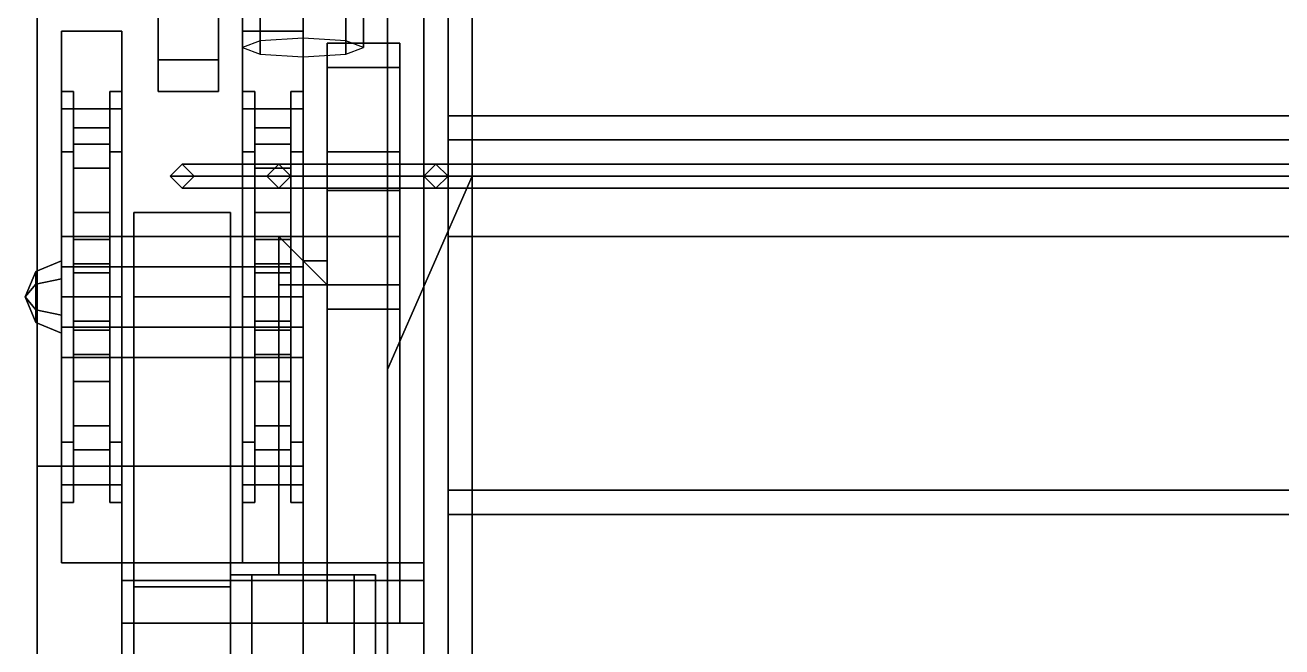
# Model space of a CAD drawing. Header units: millimetres. Extents: x -1 to 1, y -7.8 to 4.7.
# Drawn here: x -1.04 to 0, y -0.06 to 0.455 of the extents above; entities that cross this region are included whole.
import ezdxf

# ---------------------------------------------------------------- set-up
doc = ezdxf.new("R2010")
doc.units = ezdxf.units.MM
for name, color, linetype in [('fenders', 6, 'Continuous'), ('in', 2, 'Continuous'), ('suspension', 5, 'Continuous'), ('tent', 3, 'Continuous'), ('tracks', 3, 'Continuous'), ('wheels', 2, 'Continuous')]:
    doc.layers.add(name, color=color, linetype=linetype)

msp = doc.modelspace()

# ---------------------------------------------------------------- linework, layer by layer
for points in [[(-0.71, 1.35, 0.32), (-0.71, -1.69, 0.32), (-0.71, -1.92, 0.47), (-0.71, 1.97, 0.56)], [(-0.71, 1.97, 0.56), (-0.71, -1.92, 0.47), (-0.71, -1.92, 0.81), (-0.71, 1.97, 0.81)], [(0.71, 1.35, 0.32), (0.71, -1.69, 0.32), (-0.71, -1.69, 0.32), (-0.71, 1.35, 0.32)], [(-0.92, 0.33, 1.25), (-0.91, 0.34, 1.24), (-0.91, 0.34, 1.07), (-0.92, 0.33, 1.06)], [(-0.92, 0.33, 1.06), (-0.91, 0.34, 1.07), (-0.83, 0.34, 1.07), (-0.84, 0.33, 1.06)], [(-0.91, 0.34, 1.24), (-0.92, 0.33, 1.25), (-0.84, 0.33, 1.25), (-0.83, 0.34, 1.24)], [(-0.91, 0.34, 1.24), (-0.9, 0.33, 1.23), (-0.9, 0.33, 1.08), (-0.91, 0.34, 1.07)], [(-0.91, 0.34, 1.07), (-0.9, 0.33, 1.08), (-0.84, 0.33, 1.08), (-0.83, 0.34, 1.07)], [(-0.9, 0.33, 1.23), (-0.91, 0.34, 1.24), (-0.83, 0.34, 1.24), (-0.84, 0.33, 1.23)], [(-0.84, 0.33, 1.28), (-0.83, 0.34, 1.27), (-0.83, 0.34, 0.81), (-0.84, 0.33, 0.81)], [(-0.71, 0.33, 1.28), (-0.7, 0.34, 1.27), (-0.83, 0.34, 1.27), (-0.84, 0.33, 1.28)], [(-0.83, 0.34, 1.27), (-0.82, 0.33, 1.26), (-0.82, 0.33, 0.81), (-0.83, 0.34, 0.81)], [(-0.7, 0.34, 1.27), (-0.71, 0.33, 1.26), (-0.82, 0.33, 1.26), (-0.83, 0.34, 1.27)], [(-0.7, 0.34, 0.81), (-0.71, 0.33, 0.81), (-0.71, 0.33, 1.86), (-0.7, 0.34, 1.85)], [(0.71, 0.33, 1.86), (0.7, 0.34, 1.85), (-0.7, 0.34, 1.85), (-0.71, 0.33, 1.86)], [(-0.69, 0.33, 0.81), (-0.7, 0.34, 0.81), (-0.7, 0.34, 1.85), (-0.69, 0.33, 1.84)], [(0.7, 0.34, 1.85), (0.69, 0.33, 1.84), (-0.69, 0.33, 1.84), (-0.7, 0.34, 1.85)], [(-0.91, 0.32, 1.24), (-0.92, 0.33, 1.25), (-0.92, 0.33, 1.06), (-0.91, 0.32, 1.07)], [(-0.91, 0.32, 1.07), (-0.92, 0.33, 1.06), (-0.84, 0.33, 1.06), (-0.83, 0.32, 1.07)], [(-0.92, 0.33, 1.25), (-0.91, 0.32, 1.24), (-0.83, 0.32, 1.24), (-0.84, 0.33, 1.25)], [(-0.9, 0.33, 1.23), (-0.91, 0.32, 1.24), (-0.91, 0.32, 1.07), (-0.9, 0.33, 1.08)], [(-0.9, 0.33, 1.08), (-0.91, 0.32, 1.07), (-0.83, 0.32, 1.07), (-0.84, 0.33, 1.08)], [(-0.91, 0.32, 1.24), (-0.9, 0.33, 1.23), (-0.84, 0.33, 1.23), (-0.83, 0.32, 1.24)], [(-0.83, 0.32, 1.27), (-0.84, 0.33, 1.28), (-0.84, 0.33, 0.81), (-0.83, 0.32, 0.81)], [(-0.7, 0.32, 1.27), (-0.71, 0.33, 1.28), (-0.84, 0.33, 1.28), (-0.83, 0.32, 1.27)], [(-0.82, 0.33, 1.26), (-0.83, 0.32, 1.27), (-0.83, 0.32, 0.81), (-0.82, 0.33, 0.81)], [(-0.71, 0.33, 1.26), (-0.7, 0.32, 1.27), (-0.83, 0.32, 1.27), (-0.82, 0.33, 1.26)], [(-0.71, 0.33, 0.81), (-0.7, 0.32, 0.81), (-0.7, 0.32, 1.85), (-0.71, 0.33, 1.86)], [(0.7, 0.32, 1.85), (0.71, 0.33, 1.86), (-0.71, 0.33, 1.86), (-0.7, 0.32, 1.85)], [(-0.7, 0.32, 0.81), (-0.69, 0.33, 0.81), (-0.69, 0.33, 1.84), (-0.7, 0.32, 1.85)], [(0.69, 0.33, 1.84), (0.7, 0.32, 1.85), (-0.7, 0.32, 1.85), (-0.69, 0.33, 1.84)]]:
    msp.add_3dface(points)
at = {"layer": 'fenders'}
for points in [[(-1.03, 1.97, 0.81), (-1.03, -1.96, 0.81), (-0.71, -1.96, 0.81), (-0.71, 1.97, 0.81)], [(-1.03, 1.97, 0.79), (-1.03, -1.96, 0.79), (-1.03, -1.96, 0.81), (-1.03, 1.97, 0.81)]]:
    msp.add_3dface(points, dxfattribs=at)
at = {"layer": 'in'}
for points in [[(-0.71, 0.93, 0.81), (-0.71, 0.34, 0.81), (-0.69, 0.34, 0.81), (-0.69, 0.93, 0.81)], [(-0.69, 0.79, 0.81), (-0.69, 0.28, 0.81), (-0.69, 0.28, 0.81), (-0.69, 0.79, 0.82)], [(-0.69, 0.79, 0.82), (-0.69, 0.28, 0.81), (-0.69, 0.38, 0.84), (-0.69, 0.77, 0.85)], [(-0.69, 0.77, 0.85), (-0.69, 0.38, 0.84), (0.69, 0.38, 0.84), (0.69, 0.77, 0.85)], [(-0.69, 0.38, 0.84), (-0.69, 0.38, 1.2), (0.69, 0.38, 1.2), (0.69, 0.38, 0.84)], [(-0.69, 0.38, 1.2), (-0.69, 0.36, 1.24), (0.69, 0.36, 1.24), (0.69, 0.38, 1.2)], [(-0.69, 0.28, 0.81), (-0.69, 0.28, 0.81), (-0.69, 0.38, 1.2), (-0.69, 0.38, 0.84)], [(-0.69, 0.38, 1.2), (-0.69, 0.28, 0.81), (-0.69, 0.28, 1.24), (-0.69, 0.36, 1.24)], [(-0.69, 0.36, 1.24), (-0.69, 0.28, 1.24), (0.69, 0.28, 1.24), (0.69, 0.36, 1.24)], [(-0.71, 0.32, 0.81), (-0.71, -0.9, 0.81), (-0.69, -0.45, 0.81), (-0.69, 0.32, 0.81)], [(-0.69, 0.28, 1.24), (-0.69, 0.28, 0.53), (0.69, 0.28, 0.53), (0.69, 0.28, 1.24)], [(-0.69, 0.28, 0.53), (-0.69, 0.07, 0.53), (0.69, 0.07, 0.53), (0.69, 0.28, 0.53)], [(-0.69, 0.28, 0.81), (-0.69, 0.07, 0.81), (-0.69, 0.07, 0.53), (-0.69, 0.28, 0.53)], [(-0.69, 0.07, 0.82), (-0.69, 0.05, 0.85), (0.69, 0.05, 0.85), (0.69, 0.07, 0.82)], [(-0.69, 0.07, 0.53), (-0.69, 0.07, 0.82), (0.69, 0.07, 0.82), (0.69, 0.07, 0.53)], [(-0.69, 0.07, 0.82), (-0.69, -0.43, 0.81), (-0.69, -0.34, 0.84), (-0.69, 0.05, 0.85)], [(-0.69, 0.07, 0.81), (-0.69, -0.43, 0.81), (-0.69, -0.43, 0.81), (-0.69, 0.07, 0.82)], [(-0.69, 0.05, 0.85), (-0.69, -0.34, 0.84), (0.69, -0.34, 0.84), (0.69, 0.05, 0.85)]]:
    msp.add_3dface(points, dxfattribs=at)
at = {"layer": 'suspension'}
for points in [[(-0.8454, 0.9655, 0.4951), (-0.81, 0.9678, 0.4806), (-0.81, 0.4443, 0.3977), (-0.8454, 0.4421, 0.4122)], [(-0.81, 0.9678, 0.4806), (-0.7746, 0.9655, 0.4951), (-0.7746, 0.4421, 0.4122), (-0.81, 0.4443, 0.3977)], [(-0.86, 0.96, 0.53), (-0.8454, 0.9655, 0.4951), (-0.8454, 0.4421, 0.4122), (-0.86, 0.4365, 0.4471)], [(-0.8454, 0.9545, 0.5649), (-0.86, 0.96, 0.53), (-0.86, 0.4365, 0.4471), (-0.8454, 0.431, 0.482)], [(-0.7746, 0.9655, 0.4951), (-0.76, 0.96, 0.53), (-0.76, 0.4365, 0.4471), (-0.7746, 0.4421, 0.4122)], [(-0.76, 0.96, 0.53), (-0.7746, 0.9545, 0.5649), (-0.7746, 0.431, 0.482), (-0.76, 0.4365, 0.4471)], [(-0.81, 0.9522, 0.5794), (-0.8454, 0.9545, 0.5649), (-0.8454, 0.431, 0.482), (-0.81, 0.4287, 0.4965)], [(-0.7746, 0.9545, 0.5649), (-0.81, 0.9522, 0.5794), (-0.81, 0.4287, 0.4965), (-0.7746, 0.431, 0.482)], [(-0.73, 0.42, 0.49), (-0.73, 0.44, 0.39), (-0.79, 0.44, 0.39), (-0.79, 0.42, 0.49)], [(-0.79, 0.44, 0.39), (-0.79, 0.35, 0.39), (-0.79, 0.3182, 0.49), (-0.79, 0.42, 0.49)], [(-0.73, 0.44, 0.39), (-0.73, 0.35, 0.39), (-0.79, 0.35, 0.39), (-0.79, 0.44, 0.39)], [(-0.73, 0.3182, 0.49), (-0.73, 0.35, 0.39), (-0.73, 0.44, 0.39), (-0.73, 0.42, 0.49)], [(-0.79, 0.42, 0.49), (-0.79, 0.3182, 0.49), (-0.73, 0.3182, 0.49), (-0.73, 0.42, 0.49)], [(-0.79, 0.28, 0.61), (-0.79, 0.35, 0.39), (-0.79, 0.24, 0.44), (-0.79, 0.22, 0.54)], [(-0.79, 0.35, 0.39), (-0.79, -0.04, 0.3), (-0.79, -0.04, 0.4), (-0.79, 0.24, 0.44)], [(-0.73, 0.35, 0.39), (-0.73, -0.04, 0.3), (-0.79, -0.04, 0.3), (-0.79, 0.35, 0.39)], [(-0.73, 0.24, 0.44), (-0.73, 0.35, 0.39), (-0.73, 0.28, 0.61), (-0.73, 0.22, 0.54)], [(-0.73, -0.04, 0.4), (-0.73, -0.04, 0.3), (-0.73, 0.35, 0.39), (-0.73, 0.24, 0.44)], [(-0.73, 0.28, 0.61), (-0.73, 0.3182, 0.49), (-0.79, 0.3182, 0.49), (-0.79, 0.28, 0.61)], [(-0.95, 0.3, 0.23), (-0.95, 0.23, 0.2), (-0.95, 0.23, 0.32), (-0.95, 0.3, 0.29)], [(-0.95, 0.3, 0.29), (-0.95, 0.23, 0.32), (-0.87, 0.23, 0.32), (-0.87, 0.3, 0.29)], [(-0.87, 0.3, 0.29), (-0.87, 0.3, 0.23), (-0.95, 0.3, 0.23), (-0.95, 0.3, 0.29)], [(-0.87, 0.3, 0.23), (-0.87, 0.23, 0.2), (-0.95, 0.23, 0.2), (-0.95, 0.3, 0.23)], [(-0.81, 0.26, 0.6), (-0.83, 0.28, 0.58), (-0.83, 0.24, 0.58), (-0.81, 0.24, 0.6)], [(-0.83, 0.28, 0.58), (-0.81, 0.26, 0.56), (-0.81, 0.24, 0.56), (-0.83, 0.24, 0.58)], [(-0.83, 0.28, 0.58), (-0.81, 0.26, 0.6), (-0.79, 0.26, 0.6), (-0.79, 0.28, 0.58)], [(-0.81, 0.26, 0.56), (-0.83, 0.28, 0.58), (-0.79, 0.28, 0.58), (-0.79, 0.26, 0.56)], [(-0.79, 0.24, 0.61), (-0.79, 0.28, 0.61), (-0.79, 0.22, 0.54), (-0.79, 0.22, 0.58)], [(-0.73, 0.24, 0.61), (-0.73, 0.28, 0.61), (-0.79, 0.28, 0.61), (-0.79, 0.24, 0.61)], [(-0.73, 0.22, 0.54), (-0.73, 0.28, 0.61), (-0.73, 0.24, 0.61), (-0.73, 0.22, 0.58)], [(-0.79, 0.24, 0.58), (-0.81, 0.26, 0.6), (-0.81, 0.24, 0.6), (-0.79, 0.24, 0.58)], [(-0.81, 0.26, 0.56), (-0.79, 0.24, 0.58), (-0.79, 0.24, 0.58), (-0.81, 0.24, 0.56)], [(-0.81, 0.26, 0.6), (-0.79, 0.24, 0.58), (-0.79, 0.24, 0.58), (-0.79, 0.26, 0.6)], [(-0.79, 0.24, 0.58), (-0.81, 0.26, 0.56), (-0.79, 0.26, 0.56), (-0.79, 0.24, 0.58)], [(-0.81, 0.24, 0.6), (-0.83, 0.24, 0.58), (-0.83, 0, 0.6), (-0.81, 0, 0.62)], [(-0.83, 0.24, 0.58), (-0.81, 0.24, 0.56), (-0.81, 0, 0.58), (-0.83, 0, 0.6)], [(-0.79, 0.24, 0.58), (-0.81, 0.24, 0.6), (-0.81, 0, 0.62), (-0.79, 0, 0.6)], [(-0.81, 0.24, 0.56), (-0.79, 0.24, 0.58), (-0.79, 0, 0.6), (-0.81, 0, 0.58)], [(-0.79, 0.22, 0.54), (-0.79, 0.24, 0.44), (-0.73, 0.24, 0.44), (-0.73, 0.22, 0.54)], [(-0.79, 0.24, 0.44), (-0.79, -0.04, 0.4), (-0.73, -0.04, 0.4), (-0.73, 0.24, 0.44)], [(-0.73, 0.22, 0.58), (-0.73, 0.24, 0.61), (-0.79, 0.24, 0.61), (-0.79, 0.22, 0.58)], [(-0.95, 0.23, 0.2), (-0.95, -0.01, 0.27), (-0.95, 0.01, 0.42), (-0.95, 0.23, 0.32)], [(-0.87, 0.23, 0.2), (-0.87, -0.01, 0.27), (-0.95, -0.01, 0.27), (-0.95, 0.23, 0.2)], [(-0.95, 0.23, 0.32), (-0.95, 0.01, 0.42), (-0.87, 0.01, 0.42), (-0.87, 0.23, 0.32)], [(-0.79, 0.22, 0.58), (-0.79, 0.22, 0.54), (-0.73, 0.22, 0.54), (-0.73, 0.22, 0.58)], [(-0.96, -0.0754, 0.3854), (-0.96, 0.01, 0.35), (-0.96, -0.0046, 0.3146), (-0.96, -0.09, 0.35)], [(-0.96, -0.04, 0.4), (-0.96, -0.0046, 0.3854), (-0.96, 0.01, 0.35), (-0.96, -0.0754, 0.3854)], [(-0.71, 0.01, 0.35), (-0.71, -0.0046, 0.3146), (-0.96, -0.0046, 0.3146), (-0.96, 0.01, 0.35)], [(-0.71, -0.0046, 0.3854), (-0.71, 0.01, 0.35), (-0.96, 0.01, 0.35), (-0.96, -0.0046, 0.3854)], [(-0.95, -0.01, 0.27), (-0.95, -0.07, 0.27), (-0.95, -0.09, 0.42), (-0.95, 0.01, 0.42)], [(-0.95, 0.01, 0.42), (-0.95, -0.09, 0.42), (-0.87, -0.09, 0.42), (-0.87, 0.01, 0.42)], [(-0.8524, 0, 0.6424), (-0.87, 0, 0.6), (-0.87, -1.14, 0.6), (-0.8524, -1.14, 0.6424)], [(-0.87, 0, 0.6), (-0.8524, 0, 0.5576), (-0.8524, -1.14, 0.5576), (-0.87, -1.14, 0.6)], [(-0.7676, 0, 0.5576), (-0.87, 0, 0.6), (-0.8524, 0, 0.6424), (-0.75, 0, 0.6)], [(-0.81, 0, 0.54), (-0.8524, 0, 0.5576), (-0.87, 0, 0.6), (-0.7676, 0, 0.5576)], [(-0.81, 0, 0.66), (-0.8524, 0, 0.6424), (-0.8524, -1.14, 0.6424), (-0.81, -1.14, 0.66)], [(-0.8524, 0, 0.5576), (-0.81, 0, 0.54), (-0.81, -1.14, 0.54), (-0.8524, -1.14, 0.5576)], [(-0.75, 0, 0.6), (-0.8524, 0, 0.6424), (-0.81, 0, 0.66), (-0.7676, 0, 0.6424)], [(-0.7676, 0, 0.6424), (-0.81, 0, 0.66), (-0.81, -1.14, 0.66), (-0.7676, -1.14, 0.6424)], [(-0.81, 0, 0.54), (-0.7676, 0, 0.5576), (-0.7676, -1.14, 0.5576), (-0.81, -1.14, 0.54)], [(-0.75, 0, 0.6), (-0.7676, 0, 0.6424), (-0.7676, -1.14, 0.6424), (-0.75, -1.14, 0.6)], [(-0.7676, 0, 0.5576), (-0.75, 0, 0.6), (-0.75, -1.14, 0.6), (-0.7676, -1.14, 0.5576)], [(-0.96, -0.09, 0.35), (-0.96, -0.0046, 0.3146), (-0.96, -0.04, 0.3), (-0.96, -0.0754, 0.3146)], [(-0.71, -0.0046, 0.3146), (-0.71, -0.04, 0.3), (-0.96, -0.04, 0.3), (-0.96, -0.0046, 0.3146)], [(-0.71, -0.04, 0.4), (-0.71, -0.0046, 0.3854), (-0.96, -0.0046, 0.3854), (-0.96, -0.04, 0.4)], [(-0.87, -0.01, 0.27), (-0.87, -0.07, 0.27), (-0.95, -0.07, 0.27), (-0.95, -0.01, 0.27)], [(-0.71, -0.04, 0.3), (-0.71, -0.0754, 0.3146), (-0.96, -0.0754, 0.3146), (-0.96, -0.04, 0.3)], [(-0.71, -0.0754, 0.3854), (-0.71, -0.04, 0.4), (-0.96, -0.04, 0.4), (-0.96, -0.0754, 0.3854)]]:
    msp.add_3dface(points, dxfattribs=at)
at = {"layer": 'tent'}
for points in [[(-0.74, 0.33, 1.86), (-0.74, 0.5, 1.85), (-0.74, 0.5, 1.78), (-0.74, 0.33, 1.8)], [(-0.67, 0.33, 1.89), (-0.67, 0.5, 1.88), (-0.74, 0.5, 1.85), (-0.74, 0.33, 1.86)], [(0.67, 0.33, 1.89), (0.67, 0.5, 1.88), (-0.67, 0.5, 1.88), (-0.67, 0.33, 1.89)], [(-0.74, 0.17, 1.86), (-0.74, 0.33, 1.86), (-0.74, 0.33, 1.8), (-0.74, 0.17, 1.81)], [(-0.67, 0.33, 1.89), (-0.67, 0.33, 1.89), (-0.74, 0.33, 1.86), (-0.74, 0.17, 1.86)], [(-0.67, -0.11, 1.88), (-0.67, 0.33, 1.89), (-0.74, 0.17, 1.86), (-0.74, -0.11, 1.84)], [(0.67, -0.11, 1.88), (0.67, 0.33, 1.89), (-0.67, 0.33, 1.89), (-0.67, -0.11, 1.88)], [(-0.74, -0.11, 1.84), (-0.74, 0.17, 1.86), (-0.74, 0.17, 1.81), (-0.74, -0.11, 1.73)]]:
    msp.add_3dface(points, dxfattribs=at)
at = {"layer": 'tracks'}
for points in [[(-1.03, 1.32), (-1.03, -1.39), (-1.03, -1.38, 0.04), (-1.03, 1.31, 0.04)], [(-0.81, 1.32), (-0.81, -1.39), (-1.03, -1.39), (-1.03, 1.32)], [(-0.81, -1.38, 0.04), (-0.81, -1.39), (-0.81, 1.32), (-0.81, 1.31, 0.04)], [(-1.03, 1.31, 0.04), (-1.03, -1.38, 0.04), (-0.81, -1.38, 0.04), (-0.81, 1.31, 0.04)], [(-0.81, 0.09, 0.73), (-0.81, 0.49, 0.74), (-1.03, 0.49, 0.74), (-1.03, 0.09, 0.73)], [(-1.03, 0.09, 0.73), (-1.03, 0.49, 0.74), (-1.03, 0.49, 0.71), (-1.03, 0.09, 0.7)], [(-1.03, 0.09, 0.7), (-1.03, 0.49, 0.71), (-0.81, 0.49, 0.71), (-0.81, 0.09, 0.7)], [(-0.81, 0.49, 0.71), (-0.81, 0.49, 0.74), (-0.81, 0.09, 0.73), (-0.81, 0.09, 0.7)], [(-0.81, -0.56, 0.74), (-0.81, 0.09, 0.73), (-1.03, 0.09, 0.73), (-1.03, -0.56, 0.74)], [(-1.03, -0.56, 0.74), (-1.03, 0.09, 0.73), (-1.03, 0.09, 0.7), (-1.03, -0.56, 0.71)], [(-1.03, -0.56, 0.71), (-1.03, 0.09, 0.7), (-0.81, 0.09, 0.7), (-0.81, -0.56, 0.71)], [(-0.81, 0.09, 0.7), (-0.81, 0.09, 0.73), (-0.81, -0.56, 0.74), (-0.81, -0.56, 0.71)]]:
    msp.add_3dface(points, dxfattribs=at)
at = {"layer": 'wheels'}
for points in [[(-0.93, 0.49, 0.53), (-0.93, 0.4264, 0.5564), (-0.93, 0.475, 0.594), (-0.93, 0.505, 0.594)], [(-0.88, 0.4264, 0.6836), (-0.88, 0.49, 0.71), (-0.93, 0.49, 0.71), (-0.93, 0.4264, 0.6836)], [(-0.88, 0.49, 0.53), (-0.88, 0.4264, 0.5564), (-0.93, 0.4264, 0.5564), (-0.93, 0.49, 0.53)], [(-0.93, 0.4264, 0.6836), (-0.93, 0.49, 0.71), (-0.93, 0.475, 0.646)], [(-0.93, 0.4, 0.62), (-0.93, 0.4264, 0.6836), (-0.93, 0.475, 0.646), (-0.93, 0.46, 0.62)], [(-0.93, 0.4264, 0.5564), (-0.93, 0.4, 0.62), (-0.93, 0.46, 0.62), (-0.93, 0.475, 0.594)], [(-1.01, 0.4, 0.26), (-1.01, 0.3502, 0.3802), (-1.01, 0.3856, 0.4156), (-1.01, 0.45, 0.26)], [(-0.96, 0.3856, 0.4156), (-0.96, 0.45, 0.26), (-1.01, 0.45, 0.26), (-1.01, 0.3856, 0.4156)], [(-1.01, 0.3502, 0.1398), (-1.01, 0.4, 0.26), (-1.01, 0.45, 0.26), (-1.01, 0.3856, 0.1044)], [(-0.96, 0.45, 0.26), (-0.96, 0.3856, 0.1044), (-1.01, 0.3856, 0.1044), (-1.01, 0.45, 0.26)], [(-0.96, 0.3502, 0.3802), (-0.96, 0.4, 0.26), (-0.96, 0.45, 0.26), (-0.96, 0.3856, 0.4156)], [(-0.96, 0.4, 0.26), (-0.96, 0.3502, 0.1398), (-0.96, 0.3856, 0.1044), (-0.96, 0.45, 0.26)], [(-0.81, 0.3856, 0.4156), (-0.81, 0.45, 0.26), (-0.86, 0.45, 0.26), (-0.86, 0.3856, 0.4156)], [(-0.86, 0.4, 0.26), (-0.86, 0.3502, 0.3802), (-0.86, 0.3856, 0.4156), (-0.86, 0.45, 0.26)], [(-0.81, 0.45, 0.26), (-0.81, 0.3856, 0.1044), (-0.86, 0.3856, 0.1044), (-0.86, 0.45, 0.26)], [(-0.86, 0.3502, 0.1398), (-0.86, 0.4, 0.26), (-0.86, 0.45, 0.26), (-0.86, 0.3856, 0.1044)], [(-0.81, 0.3502, 0.3802), (-0.81, 0.4, 0.26), (-0.81, 0.45, 0.26), (-0.81, 0.3856, 0.4156)], [(-0.81, 0.4, 0.26), (-0.81, 0.3502, 0.1398), (-0.81, 0.3856, 0.1044), (-0.81, 0.45, 0.26)], [(-0.88, 0.4, 0.62), (-0.88, 0.4264, 0.6836), (-0.93, 0.4264, 0.6836), (-0.93, 0.4, 0.62)], [(-0.88, 0.4264, 0.5564), (-0.88, 0.4, 0.62), (-0.93, 0.4, 0.62), (-0.93, 0.4264, 0.5564)], [(-1.01, 0.3502, 0.3802), (-1.01, 0.4, 0.26), (-1, 0.4, 0.26), (-1, 0.3502, 0.3802)], [(-1.01, 0.4, 0.26), (-1.01, 0.3502, 0.1398), (-1, 0.3502, 0.1398), (-1, 0.4, 0.26)], [(-1, 0.4, 0.26), (-1, 0.4, 0.26), (-1, 0.37, 0.26), (-1, 0.3566, 0.31)], [(-1, 0.3502, 0.3802), (-1, 0.4, 0.26), (-1, 0.3566, 0.31), (-1, 0.3366, 0.3446)], [(-1, 0.4, 0.26), (-1, 0.3502, 0.1398), (-1, 0.3366, 0.1754), (-1, 0.3566, 0.21)], [(-1, 0.4, 0.26), (-1, 0.4, 0.26), (-1, 0.3566, 0.21), (-1, 0.37, 0.26)], [(-0.97, 0.4, 0.26), (-0.97, 0.3502, 0.3802), (-0.97, 0.3366, 0.3446), (-0.97, 0.3566, 0.31)], [(-0.97, 0.4, 0.26), (-0.97, 0.4, 0.26), (-0.97, 0.3566, 0.31), (-0.97, 0.37, 0.26)], [(-0.96, 0.4, 0.26), (-0.96, 0.3502, 0.3802), (-0.97, 0.3502, 0.3802), (-0.97, 0.4, 0.26)], [(-0.97, 0.3502, 0.1398), (-0.97, 0.4, 0.26), (-0.97, 0.3566, 0.21), (-0.97, 0.3366, 0.1754)], [(-0.96, 0.3502, 0.1398), (-0.96, 0.4, 0.26), (-0.97, 0.4, 0.26), (-0.97, 0.3502, 0.1398)], [(-0.97, 0.4, 0.26), (-0.97, 0.4, 0.26), (-0.97, 0.37, 0.26), (-0.97, 0.3566, 0.21)], [(-0.86, 0.3502, 0.3802), (-0.86, 0.4, 0.26), (-0.85, 0.4, 0.26), (-0.85, 0.3502, 0.3802)], [(-0.86, 0.4, 0.26), (-0.86, 0.3502, 0.1398), (-0.85, 0.3502, 0.1398), (-0.85, 0.4, 0.26)], [(-0.85, 0.3502, 0.3802), (-0.85, 0.4, 0.26), (-0.85, 0.3566, 0.31), (-0.85, 0.3366, 0.3446)], [(-0.85, 0.4, 0.26), (-0.85, 0.4, 0.26), (-0.85, 0.37, 0.26), (-0.85, 0.3566, 0.31)], [(-0.85, 0.4, 0.26), (-0.85, 0.3502, 0.1398), (-0.85, 0.3366, 0.1754), (-0.85, 0.3566, 0.21)], [(-0.85, 0.4, 0.26), (-0.85, 0.4, 0.26), (-0.85, 0.3566, 0.21), (-0.85, 0.37, 0.26)], [(-0.81, 0.4, 0.26), (-0.81, 0.3502, 0.3802), (-0.82, 0.3502, 0.3802), (-0.82, 0.4, 0.26)], [(-0.82, 0.4, 0.26), (-0.82, 0.4, 0.26), (-0.82, 0.3566, 0.31), (-0.82, 0.37, 0.26)], [(-0.82, 0.4, 0.26), (-0.82, 0.3502, 0.3802), (-0.82, 0.3366, 0.3446), (-0.82, 0.3566, 0.31)], [(-0.81, 0.3502, 0.1398), (-0.81, 0.4, 0.26), (-0.82, 0.4, 0.26), (-0.82, 0.3502, 0.1398)], [(-0.82, 0.3502, 0.1398), (-0.82, 0.4, 0.26), (-0.82, 0.3566, 0.21), (-0.82, 0.3366, 0.1754)], [(-0.82, 0.4, 0.26), (-0.82, 0.4, 0.26), (-0.82, 0.37, 0.26), (-0.82, 0.3566, 0.21)], [(-1.01, 0.23, 0.09), (-1.01, 0.3502, 0.1398), (-1.01, 0.3856, 0.1044), (-1.01, 0.23, 0.04)], [(-0.96, 0.3856, 0.1044), (-0.96, 0.23, 0.04), (-1.01, 0.23, 0.04), (-1.01, 0.3856, 0.1044)], [(-1.01, 0.3502, 0.3802), (-1.01, 0.23, 0.43), (-1.01, 0.23, 0.48), (-1.01, 0.3856, 0.4156)], [(-0.96, 0.23, 0.48), (-0.96, 0.3856, 0.4156), (-1.01, 0.3856, 0.4156), (-1.01, 0.23, 0.48)], [(-0.96, 0.3502, 0.1398), (-0.96, 0.23, 0.09), (-0.96, 0.23, 0.04), (-0.96, 0.3856, 0.1044)], [(-0.96, 0.23, 0.43), (-0.96, 0.3502, 0.3802), (-0.96, 0.3856, 0.4156), (-0.96, 0.23, 0.48)], [(-0.81, 0.3856, 0.1044), (-0.81, 0.23, 0.04), (-0.86, 0.23, 0.04), (-0.86, 0.3856, 0.1044)], [(-0.86, 0.23, 0.09), (-0.86, 0.3502, 0.1398), (-0.86, 0.3856, 0.1044), (-0.86, 0.23, 0.04)], [(-0.86, 0.3502, 0.3802), (-0.86, 0.23, 0.43), (-0.86, 0.23, 0.48), (-0.86, 0.3856, 0.4156)], [(-0.81, 0.23, 0.48), (-0.81, 0.3856, 0.4156), (-0.86, 0.3856, 0.4156), (-0.86, 0.23, 0.48)], [(-0.81, 0.3502, 0.1398), (-0.81, 0.23, 0.09), (-0.81, 0.23, 0.04), (-0.81, 0.3856, 0.1044)], [(-0.81, 0.23, 0.43), (-0.81, 0.3502, 0.3802), (-0.81, 0.3856, 0.4156), (-0.81, 0.23, 0.48)], [(-0.97, 0.37, 0.26), (-0.97, 0.3566, 0.31), (-1, 0.3566, 0.31), (-1, 0.37, 0.26)], [(-0.97, 0.3566, 0.21), (-0.97, 0.37, 0.26), (-1, 0.37, 0.26), (-1, 0.3566, 0.21)], [(-0.82, 0.37, 0.26), (-0.82, 0.3566, 0.31), (-0.85, 0.3566, 0.31), (-0.85, 0.37, 0.26)], [(-0.82, 0.3566, 0.21), (-0.82, 0.37, 0.26), (-0.85, 0.37, 0.26), (-0.85, 0.3566, 0.21)], [(-1, 0.3566, 0.31), (-1, 0.2775, 0.2643), (-1, 0.2575, 0.299), (-1, 0.3366, 0.3446)], [(-0.97, 0.3566, 0.31), (-0.97, 0.2775, 0.2643), (-1, 0.2775, 0.2643), (-1, 0.3566, 0.31)], [(-1, 0.3366, 0.1754), (-1, 0.2575, 0.221), (-1, 0.2775, 0.2557), (-1, 0.3566, 0.21)], [(-0.97, 0.2775, 0.2557), (-0.97, 0.3566, 0.21), (-1, 0.3566, 0.21), (-1, 0.2775, 0.2557)], [(-0.97, 0.3366, 0.3446), (-0.97, 0.2575, 0.299), (-0.97, 0.2775, 0.2643), (-0.97, 0.3566, 0.31)], [(-0.97, 0.3566, 0.21), (-0.97, 0.2775, 0.2557), (-0.97, 0.2575, 0.221), (-0.97, 0.3366, 0.1754)], [(-0.82, 0.3566, 0.31), (-0.82, 0.2775, 0.2643), (-0.85, 0.2775, 0.2643), (-0.85, 0.3566, 0.31)], [(-0.85, 0.3566, 0.31), (-0.85, 0.2775, 0.2643), (-0.85, 0.2575, 0.299), (-0.85, 0.3366, 0.3446)], [(-0.85, 0.3366, 0.1754), (-0.85, 0.2575, 0.221), (-0.85, 0.2775, 0.2557), (-0.85, 0.3566, 0.21)], [(-0.82, 0.2775, 0.2557), (-0.82, 0.3566, 0.21), (-0.85, 0.3566, 0.21), (-0.85, 0.2775, 0.2557)], [(-0.82, 0.3366, 0.3446), (-0.82, 0.2575, 0.299), (-0.82, 0.2775, 0.2643), (-0.82, 0.3566, 0.31)], [(-0.82, 0.3566, 0.21), (-0.82, 0.2775, 0.2557), (-0.82, 0.2575, 0.221), (-0.82, 0.3366, 0.1754)], [(-1.01, 0.3502, 0.1398), (-1.01, 0.23, 0.09), (-1, 0.23, 0.09), (-1, 0.3502, 0.1398)], [(-1.01, 0.23, 0.43), (-1.01, 0.3502, 0.3802), (-1, 0.3502, 0.3802), (-1, 0.23, 0.43)], [(-1, 0.3502, 0.1398), (-1, 0.23, 0.09), (-1, 0.25, 0.1254), (-1, 0.3, 0.1388)], [(-1, 0.3502, 0.1398), (-1, 0.3502, 0.1398), (-1, 0.3, 0.1388), (-1, 0.3366, 0.1754)], [(-1, 0.23, 0.43), (-1, 0.3502, 0.3802), (-1, 0.3, 0.3812), (-1, 0.25, 0.3946)], [(-1, 0.3502, 0.3802), (-1, 0.3502, 0.3802), (-1, 0.3366, 0.3446), (-1, 0.3, 0.3812)], [(-0.97, 0.3502, 0.1398), (-0.97, 0.3502, 0.1398), (-0.97, 0.3366, 0.1754), (-0.97, 0.3, 0.1388)], [(-0.97, 0.23, 0.09), (-0.97, 0.3502, 0.1398), (-0.97, 0.3, 0.1388), (-0.97, 0.25, 0.1254)], [(-0.96, 0.23, 0.09), (-0.96, 0.3502, 0.1398), (-0.97, 0.3502, 0.1398), (-0.97, 0.23, 0.09)], [(-0.97, 0.3502, 0.3802), (-0.97, 0.23, 0.43), (-0.97, 0.25, 0.3946), (-0.97, 0.3, 0.3812)], [(-0.96, 0.3502, 0.3802), (-0.96, 0.23, 0.43), (-0.97, 0.23, 0.43), (-0.97, 0.3502, 0.3802)], [(-0.97, 0.3502, 0.3802), (-0.97, 0.3502, 0.3802), (-0.97, 0.3, 0.3812), (-0.97, 0.3366, 0.3446)], [(-0.86, 0.3502, 0.1398), (-0.86, 0.23, 0.09), (-0.85, 0.23, 0.09), (-0.85, 0.3502, 0.1398)], [(-0.86, 0.23, 0.43), (-0.86, 0.3502, 0.3802), (-0.85, 0.3502, 0.3802), (-0.85, 0.23, 0.43)], [(-0.85, 0.3502, 0.1398), (-0.85, 0.3502, 0.1398), (-0.85, 0.3, 0.1388), (-0.85, 0.3366, 0.1754)], [(-0.85, 0.3502, 0.1398), (-0.85, 0.23, 0.09), (-0.85, 0.25, 0.1254), (-0.85, 0.3, 0.1388)], [(-0.85, 0.23, 0.43), (-0.85, 0.3502, 0.3802), (-0.85, 0.3, 0.3812), (-0.85, 0.25, 0.3946)], [(-0.85, 0.3502, 0.3802), (-0.85, 0.3502, 0.3802), (-0.85, 0.3366, 0.3446), (-0.85, 0.3, 0.3812)], [(-0.81, 0.23, 0.09), (-0.81, 0.3502, 0.1398), (-0.82, 0.3502, 0.1398), (-0.82, 0.23, 0.09)], [(-0.82, 0.23, 0.09), (-0.82, 0.3502, 0.1398), (-0.82, 0.3, 0.1388), (-0.82, 0.25, 0.1254)], [(-0.82, 0.3502, 0.1398), (-0.82, 0.3502, 0.1398), (-0.82, 0.3366, 0.1754), (-0.82, 0.3, 0.1388)], [(-0.81, 0.3502, 0.3802), (-0.81, 0.23, 0.43), (-0.82, 0.23, 0.43), (-0.82, 0.3502, 0.3802)], [(-0.82, 0.3502, 0.3802), (-0.82, 0.23, 0.43), (-0.82, 0.25, 0.3946), (-0.82, 0.3, 0.3812)], [(-0.82, 0.3502, 0.3802), (-0.82, 0.3502, 0.3802), (-0.82, 0.3, 0.3812), (-0.82, 0.3366, 0.3446)], [(-0.97, 0.3366, 0.1754), (-0.97, 0.2575, 0.221), (-1, 0.2575, 0.221), (-1, 0.3366, 0.1754)], [(-0.97, 0.3, 0.1388), (-0.97, 0.3366, 0.1754), (-1, 0.3366, 0.1754), (-1, 0.3, 0.1388)], [(-0.97, 0.3366, 0.3446), (-0.97, 0.3, 0.3812), (-1, 0.3, 0.3812), (-1, 0.3366, 0.3446)], [(-0.97, 0.2575, 0.299), (-0.97, 0.3366, 0.3446), (-1, 0.3366, 0.3446), (-1, 0.2575, 0.299)], [(-0.82, 0.3366, 0.1754), (-0.82, 0.2575, 0.221), (-0.85, 0.2575, 0.221), (-0.85, 0.3366, 0.1754)], [(-0.82, 0.3, 0.1388), (-0.82, 0.3366, 0.1754), (-0.85, 0.3366, 0.1754), (-0.85, 0.3, 0.1388)], [(-0.82, 0.2575, 0.299), (-0.82, 0.3366, 0.3446), (-0.85, 0.3366, 0.3446), (-0.85, 0.2575, 0.299)], [(-0.82, 0.3366, 0.3446), (-0.82, 0.3, 0.3812), (-0.85, 0.3, 0.3812), (-0.85, 0.3366, 0.3446)], [(-0.97, 0.25, 0.1254), (-0.97, 0.3, 0.1388), (-1, 0.3, 0.1388), (-1, 0.25, 0.1254)], [(-0.97, 0.3, 0.3812), (-0.97, 0.25, 0.3946), (-1, 0.25, 0.3946), (-1, 0.3, 0.3812)], [(-0.82, 0.25, 0.1254), (-0.82, 0.3, 0.1388), (-0.85, 0.3, 0.1388), (-0.85, 0.25, 0.1254)], [(-0.82, 0.3, 0.3812), (-0.82, 0.25, 0.3946), (-0.85, 0.25, 0.3946), (-0.85, 0.3, 0.3812)], [(-1.01, 0.245, 0.286), (-1.01, 0.255, 0.3033), (-1.01, 0.28, 0.26), (-1.01, 0.26, 0.26)], [(-0.81, 0.255, 0.3033), (-0.81, 0.28, 0.26), (-1.01, 0.28, 0.26), (-1.01, 0.255, 0.3033)], [(-1.01, 0.26, 0.26), (-1.01, 0.28, 0.26), (-1.01, 0.255, 0.2167), (-1.01, 0.245, 0.234)], [(-0.81, 0.28, 0.26), (-0.81, 0.255, 0.2167), (-1.01, 0.255, 0.2167), (-1.01, 0.28, 0.26)], [(-1.0312, 0.2406, 0.2784), (-1.01, 0.245, 0.286), (-1.01, 0.26, 0.26), (-1.0312, 0.2512, 0.26)], [(-1.0312, 0.2512, 0.26), (-1.01, 0.26, 0.26), (-1.01, 0.245, 0.234), (-1.0312, 0.2406, 0.2416)], [(-1.04, 0.23, 0.26), (-1.0312, 0.2406, 0.2784), (-1.0312, 0.2512, 0.26), (-1.04, 0.23, 0.26)], [(-1.04, 0.23, 0.26), (-1.0312, 0.2512, 0.26), (-1.0312, 0.2406, 0.2416), (-1.04, 0.23, 0.26)], [(-1.01, 0.215, 0.286), (-1.01, 0.205, 0.3033), (-1.01, 0.255, 0.3033), (-1.01, 0.245, 0.286)], [(-1.01, 0.245, 0.234), (-1.01, 0.255, 0.2167), (-1.01, 0.205, 0.2167), (-1.01, 0.215, 0.234)], [(-0.81, 0.255, 0.2167), (-0.81, 0.205, 0.2167), (-1.01, 0.205, 0.2167), (-1.01, 0.255, 0.2167)], [(-0.81, 0.205, 0.3033), (-0.81, 0.255, 0.3033), (-1.01, 0.255, 0.3033), (-1.01, 0.205, 0.3033)], [(-1, 0.21, 0.1254), (-1, 0.21, 0.2167), (-1, 0.25, 0.2167), (-1, 0.25, 0.1254)], [(-0.97, 0.25, 0.2167), (-0.97, 0.25, 0.1254), (-1, 0.25, 0.1254), (-1, 0.25, 0.2167)], [(-1, 0.23, 0.09), (-1, 0.21, 0.1254), (-1, 0.25, 0.1254), (-1, 0.23, 0.09)], [(-1, 0.23, 0.43), (-1, 0.25, 0.3946), (-1, 0.21, 0.3946), (-1, 0.23, 0.43)], [(-1, 0.25, 0.3946), (-1, 0.25, 0.3033), (-1, 0.21, 0.3033), (-1, 0.21, 0.3946)], [(-0.97, 0.25, 0.3946), (-0.97, 0.25, 0.3033), (-1, 0.25, 0.3033), (-1, 0.25, 0.3946)], [(-0.97, 0.25, 0.1254), (-0.97, 0.25, 0.2167), (-0.97, 0.21, 0.2167), (-0.97, 0.21, 0.1254)], [(-0.97, 0.23, 0.09), (-0.97, 0.25, 0.1254), (-0.97, 0.21, 0.1254), (-0.97, 0.23, 0.09)], [(-0.97, 0.23, 0.43), (-0.97, 0.21, 0.3946), (-0.97, 0.25, 0.3946), (-0.97, 0.23, 0.43)], [(-0.97, 0.21, 0.3946), (-0.97, 0.21, 0.3033), (-0.97, 0.25, 0.3033), (-0.97, 0.25, 0.3946)], [(-0.82, 0.25, 0.2167), (-0.82, 0.25, 0.1254), (-0.85, 0.25, 0.1254), (-0.85, 0.25, 0.2167)], [(-0.85, 0.21, 0.1254), (-0.85, 0.21, 0.2167), (-0.85, 0.25, 0.2167), (-0.85, 0.25, 0.1254)], [(-0.85, 0.23, 0.09), (-0.85, 0.21, 0.1254), (-0.85, 0.25, 0.1254), (-0.85, 0.23, 0.09)], [(-0.85, 0.23, 0.43), (-0.85, 0.25, 0.3946), (-0.85, 0.21, 0.3946), (-0.85, 0.23, 0.43)], [(-0.82, 0.25, 0.3946), (-0.82, 0.25, 0.3033), (-0.85, 0.25, 0.3033), (-0.85, 0.25, 0.3946)], [(-0.85, 0.25, 0.3946), (-0.85, 0.25, 0.3033), (-0.85, 0.21, 0.3033), (-0.85, 0.21, 0.3946)], [(-0.82, 0.25, 0.1254), (-0.82, 0.25, 0.2167), (-0.82, 0.21, 0.2167), (-0.82, 0.21, 0.1254)], [(-0.82, 0.23, 0.09), (-0.82, 0.25, 0.1254), (-0.82, 0.21, 0.1254), (-0.82, 0.23, 0.09)], [(-0.82, 0.23, 0.43), (-0.82, 0.21, 0.3946), (-0.82, 0.25, 0.3946), (-0.82, 0.23, 0.43)], [(-0.82, 0.21, 0.3946), (-0.82, 0.21, 0.3033), (-0.82, 0.25, 0.3033), (-0.82, 0.25, 0.3946)], [(-1.04, 0.23, 0.26), (-1.0312, 0.2194, 0.2784), (-1.0312, 0.2406, 0.2784), (-1.04, 0.23, 0.26)], [(-1.04, 0.23, 0.26), (-1.0312, 0.2406, 0.2416), (-1.0312, 0.2194, 0.2416), (-1.04, 0.23, 0.26)], [(-1.0312, 0.2194, 0.2784), (-1.01, 0.215, 0.286), (-1.01, 0.245, 0.286), (-1.0312, 0.2406, 0.2784)], [(-1.0312, 0.2406, 0.2416), (-1.01, 0.245, 0.234), (-1.01, 0.215, 0.234), (-1.0312, 0.2194, 0.2416)], [(-1.04, 0.23, 0.26), (-1.0312, 0.2088, 0.26), (-1.0312, 0.2194, 0.2784), (-1.04, 0.23, 0.26)], [(-1.04, 0.23, 0.26), (-1.0312, 0.2194, 0.2416), (-1.0312, 0.2088, 0.26), (-1.04, 0.23, 0.26)], [(-1.01, 0.1098, 0.1398), (-1.01, 0.23, 0.09), (-1.01, 0.23, 0.04), (-1.01, 0.0744, 0.1044)], [(-0.96, 0.23, 0.04), (-0.96, 0.0744, 0.1044), (-1.01, 0.0744, 0.1044), (-1.01, 0.23, 0.04)], [(-1.01, 0.23, 0.09), (-1.01, 0.1098, 0.1398), (-1, 0.1098, 0.1398), (-1, 0.23, 0.09)], [(-1.01, 0.23, 0.43), (-1.01, 0.1098, 0.3802), (-1.01, 0.0744, 0.4156), (-1.01, 0.23, 0.48)], [(-1.01, 0.1098, 0.3802), (-1.01, 0.23, 0.43), (-1, 0.23, 0.43), (-1, 0.1098, 0.3802)], [(-0.96, 0.0744, 0.4156), (-0.96, 0.23, 0.48), (-1.01, 0.23, 0.48), (-1.01, 0.0744, 0.4156)], [(-1, 0.23, 0.09), (-1, 0.1098, 0.1398), (-1, 0.16, 0.1388), (-1, 0.21, 0.1254)], [(-1, 0.1098, 0.3802), (-1, 0.23, 0.43), (-1, 0.21, 0.3946), (-1, 0.16, 0.3812)], [(-0.96, 0.1098, 0.1398), (-0.96, 0.23, 0.09), (-0.97, 0.23, 0.09), (-0.97, 0.1098, 0.1398)], [(-0.97, 0.1098, 0.1398), (-0.97, 0.23, 0.09), (-0.97, 0.21, 0.1254), (-0.97, 0.16, 0.1388)], [(-0.97, 0.23, 0.43), (-0.97, 0.1098, 0.3802), (-0.97, 0.16, 0.3812), (-0.97, 0.21, 0.3946)], [(-0.96, 0.23, 0.43), (-0.96, 0.1098, 0.3802), (-0.97, 0.1098, 0.3802), (-0.97, 0.23, 0.43)], [(-0.96, 0.23, 0.09), (-0.96, 0.1098, 0.1398), (-0.96, 0.0744, 0.1044), (-0.96, 0.23, 0.04)], [(-0.96, 0.1098, 0.3802), (-0.96, 0.23, 0.43), (-0.96, 0.23, 0.48), (-0.96, 0.0744, 0.4156)], [(-0.81, 0.23, 0.04), (-0.81, 0.0744, 0.1044), (-0.86, 0.0744, 0.1044), (-0.86, 0.23, 0.04)], [(-0.86, 0.1098, 0.1398), (-0.86, 0.23, 0.09), (-0.86, 0.23, 0.04), (-0.86, 0.0744, 0.1044)], [(-0.86, 0.23, 0.09), (-0.86, 0.1098, 0.1398), (-0.85, 0.1098, 0.1398), (-0.85, 0.23, 0.09)], [(-0.86, 0.1098, 0.3802), (-0.86, 0.23, 0.43), (-0.85, 0.23, 0.43), (-0.85, 0.1098, 0.3802)], [(-0.86, 0.23, 0.43), (-0.86, 0.1098, 0.3802), (-0.86, 0.0744, 0.4156), (-0.86, 0.23, 0.48)], [(-0.81, 0.0744, 0.4156), (-0.81, 0.23, 0.48), (-0.86, 0.23, 0.48), (-0.86, 0.0744, 0.4156)], [(-0.85, 0.23, 0.09), (-0.85, 0.1098, 0.1398), (-0.85, 0.16, 0.1388), (-0.85, 0.21, 0.1254)], [(-0.85, 0.1098, 0.3802), (-0.85, 0.23, 0.43), (-0.85, 0.21, 0.3946), (-0.85, 0.16, 0.3812)], [(-0.81, 0.1098, 0.1398), (-0.81, 0.23, 0.09), (-0.82, 0.23, 0.09), (-0.82, 0.1098, 0.1398)], [(-0.82, 0.1098, 0.1398), (-0.82, 0.23, 0.09), (-0.82, 0.21, 0.1254), (-0.82, 0.16, 0.1388)], [(-0.81, 0.23, 0.43), (-0.81, 0.1098, 0.3802), (-0.82, 0.1098, 0.3802), (-0.82, 0.23, 0.43)], [(-0.82, 0.23, 0.43), (-0.82, 0.1098, 0.3802), (-0.82, 0.16, 0.3812), (-0.82, 0.21, 0.3946)], [(-0.81, 0.23, 0.09), (-0.81, 0.1098, 0.1398), (-0.81, 0.0744, 0.1044), (-0.81, 0.23, 0.04)], [(-0.81, 0.1098, 0.3802), (-0.81, 0.23, 0.43), (-0.81, 0.23, 0.48), (-0.81, 0.0744, 0.4156)], [(-1.0312, 0.2088, 0.26), (-1.01, 0.2, 0.26), (-1.01, 0.215, 0.286), (-1.0312, 0.2194, 0.2784)], [(-1.0312, 0.2194, 0.2416), (-1.01, 0.215, 0.234), (-1.01, 0.2, 0.26), (-1.0312, 0.2088, 0.26)], [(-1.01, 0.2, 0.26), (-1.01, 0.18, 0.26), (-1.01, 0.205, 0.3033), (-1.01, 0.215, 0.286)], [(-1.01, 0.215, 0.234), (-1.01, 0.205, 0.2167), (-1.01, 0.18, 0.26), (-1.01, 0.2, 0.26)], [(-0.97, 0.21, 0.1254), (-0.97, 0.21, 0.2167), (-1, 0.21, 0.2167), (-1, 0.21, 0.1254)], [(-0.97, 0.16, 0.1388), (-0.97, 0.21, 0.1254), (-1, 0.21, 0.1254), (-1, 0.16, 0.1388)], [(-0.97, 0.21, 0.3033), (-0.97, 0.21, 0.3946), (-1, 0.21, 0.3946), (-1, 0.21, 0.3033)], [(-0.97, 0.21, 0.3946), (-0.97, 0.16, 0.3812), (-1, 0.16, 0.3812), (-1, 0.21, 0.3946)], [(-0.82, 0.21, 0.1254), (-0.82, 0.21, 0.2167), (-0.85, 0.21, 0.2167), (-0.85, 0.21, 0.1254)], [(-0.82, 0.16, 0.1388), (-0.82, 0.21, 0.1254), (-0.85, 0.21, 0.1254), (-0.85, 0.16, 0.1388)], [(-0.82, 0.21, 0.3946), (-0.82, 0.16, 0.3812), (-0.85, 0.16, 0.3812), (-0.85, 0.21, 0.3946)], [(-0.82, 0.21, 0.3033), (-0.82, 0.21, 0.3946), (-0.85, 0.21, 0.3946), (-0.85, 0.21, 0.3033)], [(-0.81, 0.18, 0.26), (-0.81, 0.205, 0.3033), (-1.01, 0.205, 0.3033), (-1.01, 0.18, 0.26)], [(-0.81, 0.205, 0.2167), (-0.81, 0.18, 0.26), (-1.01, 0.18, 0.26), (-1.01, 0.205, 0.2167)], [(-1, 0.1234, 0.3446), (-1, 0.2025, 0.299), (-1, 0.1825, 0.2643), (-1, 0.1034, 0.31)], [(-1, 0.1034, 0.21), (-1, 0.1825, 0.2557), (-1, 0.2025, 0.221), (-1, 0.1234, 0.1754)], [(-0.97, 0.2025, 0.221), (-0.97, 0.1234, 0.1754), (-1, 0.1234, 0.1754), (-1, 0.2025, 0.221)], [(-0.97, 0.1234, 0.3446), (-0.97, 0.2025, 0.299), (-1, 0.2025, 0.299), (-1, 0.1234, 0.3446)], [(-0.97, 0.1034, 0.31), (-0.97, 0.1825, 0.2643), (-0.97, 0.2025, 0.299), (-0.97, 0.1234, 0.3446)], [(-0.97, 0.1234, 0.1754), (-0.97, 0.2025, 0.221), (-0.97, 0.1825, 0.2557), (-0.97, 0.1034, 0.21)], [(-0.85, 0.1234, 0.3446), (-0.85, 0.2025, 0.299), (-0.85, 0.1825, 0.2643), (-0.85, 0.1034, 0.31)], [(-0.82, 0.2025, 0.221), (-0.82, 0.1234, 0.1754), (-0.85, 0.1234, 0.1754), (-0.85, 0.2025, 0.221)], [(-0.85, 0.1034, 0.21), (-0.85, 0.1825, 0.2557), (-0.85, 0.2025, 0.221), (-0.85, 0.1234, 0.1754)], [(-0.82, 0.1234, 0.3446), (-0.82, 0.2025, 0.299), (-0.85, 0.2025, 0.299), (-0.85, 0.1234, 0.3446)], [(-0.82, 0.1034, 0.31), (-0.82, 0.1825, 0.2643), (-0.82, 0.2025, 0.299), (-0.82, 0.1234, 0.3446)], [(-0.82, 0.1234, 0.1754), (-0.82, 0.2025, 0.221), (-0.82, 0.1825, 0.2557), (-0.82, 0.1034, 0.21)], [(-0.97, 0.1825, 0.2643), (-0.97, 0.1034, 0.31), (-1, 0.1034, 0.31), (-1, 0.1825, 0.2643)], [(-0.97, 0.1034, 0.21), (-0.97, 0.1825, 0.2557), (-1, 0.1825, 0.2557), (-1, 0.1034, 0.21)], [(-0.82, 0.1825, 0.2643), (-0.82, 0.1034, 0.31), (-0.85, 0.1034, 0.31), (-0.85, 0.1825, 0.2643)], [(-0.82, 0.1034, 0.21), (-0.82, 0.1825, 0.2557), (-0.85, 0.1825, 0.2557), (-0.85, 0.1034, 0.21)], [(-1, 0.1098, 0.1398), (-1, 0.1098, 0.1398), (-1, 0.1234, 0.1754), (-1, 0.16, 0.1388)], [(-0.97, 0.1234, 0.1754), (-0.97, 0.16, 0.1388), (-1, 0.16, 0.1388), (-1, 0.1234, 0.1754)], [(-1, 0.1098, 0.3802), (-1, 0.1098, 0.3802), (-1, 0.16, 0.3812), (-1, 0.1234, 0.3446)], [(-0.97, 0.16, 0.3812), (-0.97, 0.1234, 0.3446), (-1, 0.1234, 0.3446), (-1, 0.16, 0.3812)], [(-0.97, 0.1098, 0.1398), (-0.97, 0.1098, 0.1398), (-0.97, 0.16, 0.1388), (-0.97, 0.1234, 0.1754)], [(-0.97, 0.1098, 0.3802), (-0.97, 0.1098, 0.3802), (-0.97, 0.1234, 0.3446), (-0.97, 0.16, 0.3812)], [(-0.82, 0.1234, 0.1754), (-0.82, 0.16, 0.1388), (-0.85, 0.16, 0.1388), (-0.85, 0.1234, 0.1754)], [(-0.85, 0.1098, 0.1398), (-0.85, 0.1098, 0.1398), (-0.85, 0.1234, 0.1754), (-0.85, 0.16, 0.1388)], [(-0.82, 0.16, 0.3812), (-0.82, 0.1234, 0.3446), (-0.85, 0.1234, 0.3446), (-0.85, 0.16, 0.3812)], [(-0.85, 0.1098, 0.3802), (-0.85, 0.1098, 0.3802), (-0.85, 0.16, 0.3812), (-0.85, 0.1234, 0.3446)], [(-0.82, 0.1098, 0.1398), (-0.82, 0.1098, 0.1398), (-0.82, 0.16, 0.1388), (-0.82, 0.1234, 0.1754)], [(-0.82, 0.1098, 0.3802), (-0.82, 0.1098, 0.3802), (-0.82, 0.1234, 0.3446), (-0.82, 0.16, 0.3812)], [(-1, 0.06, 0.26), (-1, 0.1098, 0.3802), (-1, 0.1234, 0.3446), (-1, 0.1034, 0.31)], [(-1, 0.1098, 0.1398), (-1, 0.06, 0.26), (-1, 0.1034, 0.21), (-1, 0.1234, 0.1754)], [(-0.97, 0.1098, 0.3802), (-0.97, 0.06, 0.26), (-0.97, 0.1034, 0.31), (-0.97, 0.1234, 0.3446)], [(-0.97, 0.06, 0.26), (-0.97, 0.1098, 0.1398), (-0.97, 0.1234, 0.1754), (-0.97, 0.1034, 0.21)], [(-0.85, 0.06, 0.26), (-0.85, 0.1098, 0.3802), (-0.85, 0.1234, 0.3446), (-0.85, 0.1034, 0.31)], [(-0.85, 0.1098, 0.1398), (-0.85, 0.06, 0.26), (-0.85, 0.1034, 0.21), (-0.85, 0.1234, 0.1754)], [(-0.82, 0.1098, 0.3802), (-0.82, 0.06, 0.26), (-0.82, 0.1034, 0.31), (-0.82, 0.1234, 0.3446)], [(-0.82, 0.06, 0.26), (-0.82, 0.1098, 0.1398), (-0.82, 0.1234, 0.1754), (-0.82, 0.1034, 0.21)], [(-1.01, 0.1098, 0.3802), (-1.01, 0.06, 0.26), (-1.01, 0.01, 0.26), (-1.01, 0.0744, 0.4156)], [(-1.01, 0.06, 0.26), (-1.01, 0.1098, 0.3802), (-1, 0.1098, 0.3802), (-1, 0.06, 0.26)], [(-1.01, 0.06, 0.26), (-1.01, 0.1098, 0.1398), (-1.01, 0.0744, 0.1044), (-1.01, 0.01, 0.26)], [(-1.01, 0.1098, 0.1398), (-1.01, 0.06, 0.26), (-1, 0.06, 0.26), (-1, 0.1098, 0.1398)], [(-0.96, 0.1098, 0.3802), (-0.96, 0.06, 0.26), (-0.97, 0.06, 0.26), (-0.97, 0.1098, 0.3802)], [(-0.96, 0.06, 0.26), (-0.96, 0.1098, 0.1398), (-0.97, 0.1098, 0.1398), (-0.97, 0.06, 0.26)], [(-0.96, 0.06, 0.26), (-0.96, 0.1098, 0.3802), (-0.96, 0.0744, 0.4156), (-0.96, 0.01, 0.26)], [(-0.96, 0.1098, 0.1398), (-0.96, 0.06, 0.26), (-0.96, 0.01, 0.26), (-0.96, 0.0744, 0.1044)], [(-0.86, 0.06, 0.26), (-0.86, 0.1098, 0.3802), (-0.85, 0.1098, 0.3802), (-0.85, 0.06, 0.26)], [(-0.86, 0.1098, 0.3802), (-0.86, 0.06, 0.26), (-0.86, 0.01, 0.26), (-0.86, 0.0744, 0.4156)], [(-0.86, 0.1098, 0.1398), (-0.86, 0.06, 0.26), (-0.85, 0.06, 0.26), (-0.85, 0.1098, 0.1398)], [(-0.86, 0.06, 0.26), (-0.86, 0.1098, 0.1398), (-0.86, 0.0744, 0.1044), (-0.86, 0.01, 0.26)], [(-0.81, 0.1098, 0.3802), (-0.81, 0.06, 0.26), (-0.82, 0.06, 0.26), (-0.82, 0.1098, 0.3802)], [(-0.81, 0.06, 0.26), (-0.81, 0.1098, 0.1398), (-0.82, 0.1098, 0.1398), (-0.82, 0.06, 0.26)], [(-0.81, 0.06, 0.26), (-0.81, 0.1098, 0.3802), (-0.81, 0.0744, 0.4156), (-0.81, 0.01, 0.26)], [(-0.81, 0.1098, 0.1398), (-0.81, 0.06, 0.26), (-0.81, 0.01, 0.26), (-0.81, 0.0744, 0.1044)], [(-1, 0.06, 0.26), (-1, 0.06, 0.26), (-1, 0.1034, 0.31), (-1, 0.09, 0.26)], [(-0.97, 0.1034, 0.31), (-0.97, 0.09, 0.26), (-1, 0.09, 0.26), (-1, 0.1034, 0.31)], [(-1, 0.06, 0.26), (-1, 0.06, 0.26), (-1, 0.09, 0.26), (-1, 0.1034, 0.21)], [(-0.97, 0.09, 0.26), (-0.97, 0.1034, 0.21), (-1, 0.1034, 0.21), (-1, 0.09, 0.26)], [(-0.97, 0.06, 0.26), (-0.97, 0.06, 0.26), (-0.97, 0.09, 0.26), (-0.97, 0.1034, 0.31)], [(-0.97, 0.06, 0.26), (-0.97, 0.06, 0.26), (-0.97, 0.1034, 0.21), (-0.97, 0.09, 0.26)], [(-0.82, 0.1034, 0.31), (-0.82, 0.09, 0.26), (-0.85, 0.09, 0.26), (-0.85, 0.1034, 0.31)], [(-0.85, 0.06, 0.26), (-0.85, 0.06, 0.26), (-0.85, 0.1034, 0.31), (-0.85, 0.09, 0.26)], [(-0.82, 0.09, 0.26), (-0.82, 0.1034, 0.21), (-0.85, 0.1034, 0.21), (-0.85, 0.09, 0.26)], [(-0.85, 0.06, 0.26), (-0.85, 0.06, 0.26), (-0.85, 0.09, 0.26), (-0.85, 0.1034, 0.21)], [(-0.82, 0.06, 0.26), (-0.82, 0.06, 0.26), (-0.82, 0.09, 0.26), (-0.82, 0.1034, 0.31)], [(-0.82, 0.06, 0.26), (-0.82, 0.06, 0.26), (-0.82, 0.1034, 0.21), (-0.82, 0.09, 0.26)], [(-0.96, 0.01, 0.26), (-0.96, 0.0744, 0.4156), (-1.01, 0.0744, 0.4156), (-1.01, 0.01, 0.26)], [(-0.96, 0.0744, 0.1044), (-0.96, 0.01, 0.26), (-1.01, 0.01, 0.26), (-1.01, 0.0744, 0.1044)], [(-0.81, 0.01, 0.26), (-0.81, 0.0744, 0.4156), (-0.86, 0.0744, 0.4156), (-0.86, 0.01, 0.26)], [(-0.81, 0.0744, 0.1044), (-0.81, 0.01, 0.26), (-0.86, 0.01, 0.26), (-0.86, 0.0744, 0.1044)]]:
    msp.add_3dface(points, dxfattribs=at)

doc.saveas('drawing.dxf')
